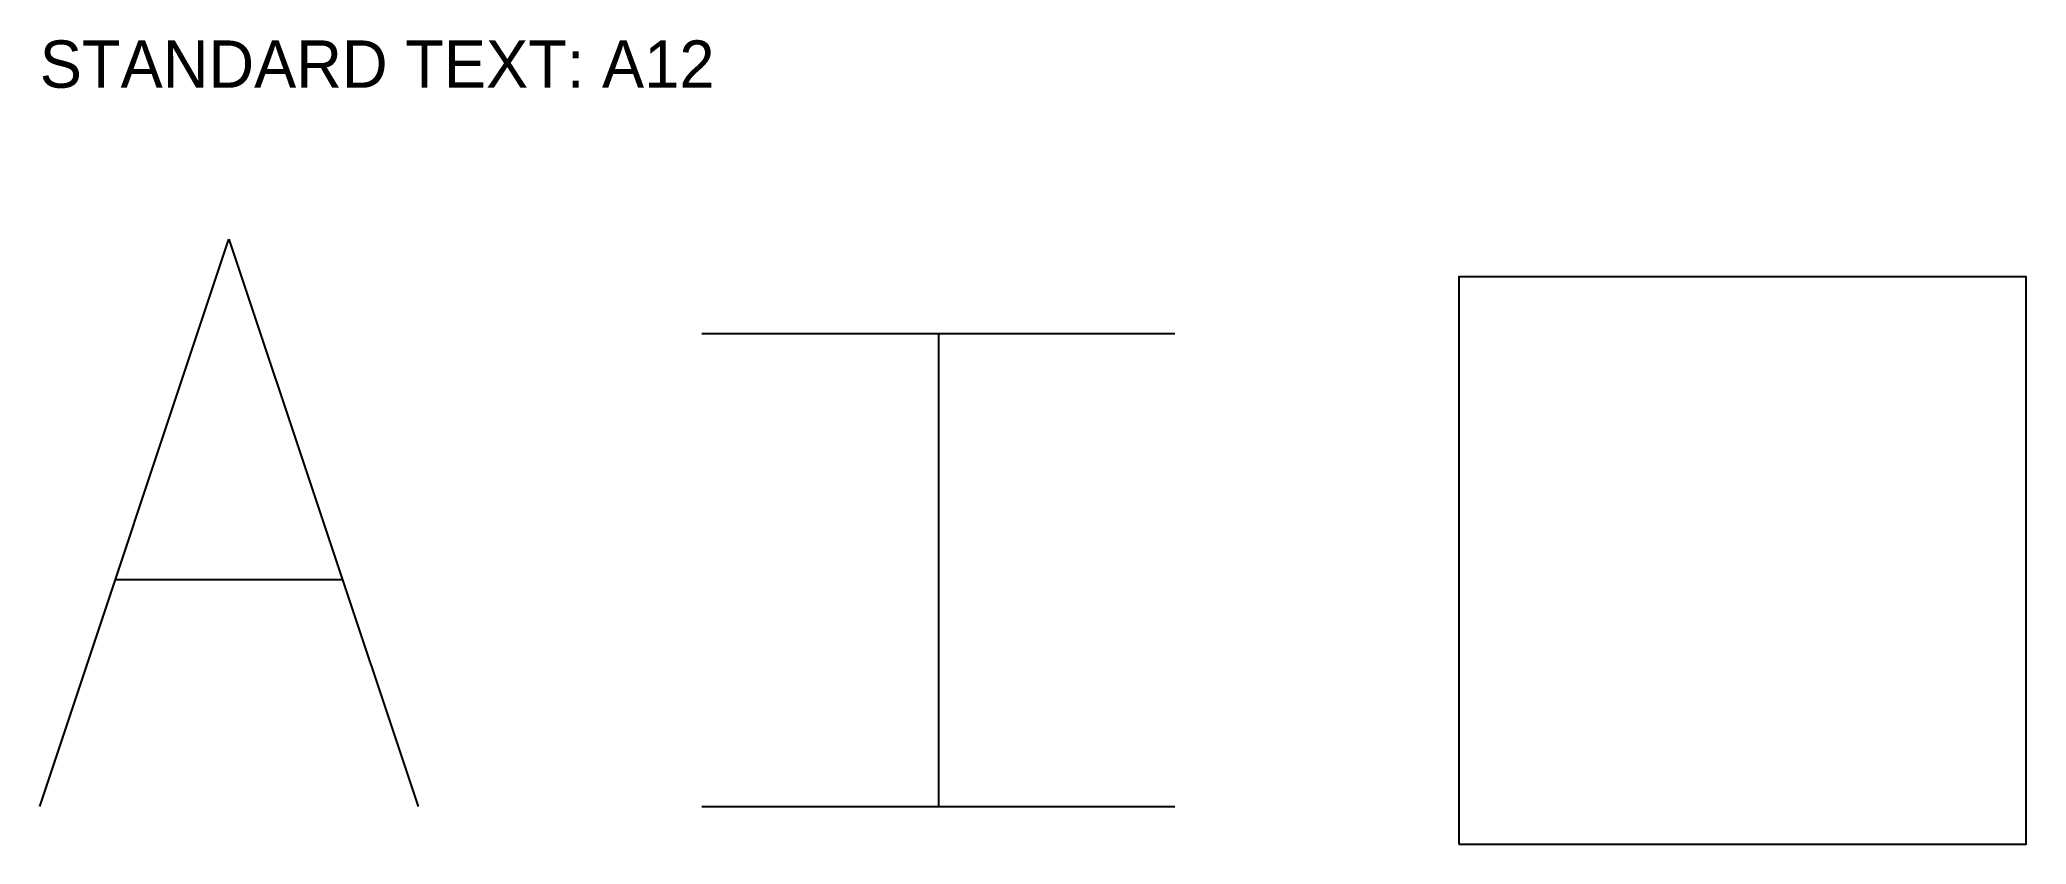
# Model space of a CAD drawing. Header units: metres. Extents: x 10 to 115, y 8 to 51.
import ezdxf

# ---------------------------------------------------------------- set-up
doc = ezdxf.new("R2010")
doc.units = ezdxf.units.M
doc.layers.add('Part_Outline', color=8, linetype='Continuous')
doc.layers.add('Vector_Text_Examples', color=7, linetype='Continuous')

msp = doc.modelspace()

# ---------------------------------------------------------------- linework, layer by layer
at = {"layer": 'Part_Outline'}
msp.add_lwpolyline([(85, 8), (115, 8), (115, 38), (85, 38), (85, 8)], dxfattribs=at)
at = {"layer": 'Vector_Text_Examples'}
for p, q in [((10, 10), (20, 40)), ((20, 40), (30, 10)), ((45, 35), (70, 35)), ((57.5, 35), (57.5, 10)), ((14, 22), (26, 22)), ((45, 10), (70, 10))]:
    msp.add_line(p, q, dxfattribs=at)

# ---------------------------------------------------------------- texts
msp.add_text('STANDARD TEXT: A12', height=2.5).set_placement((10, 48))

doc.saveas('drawing.dxf')
